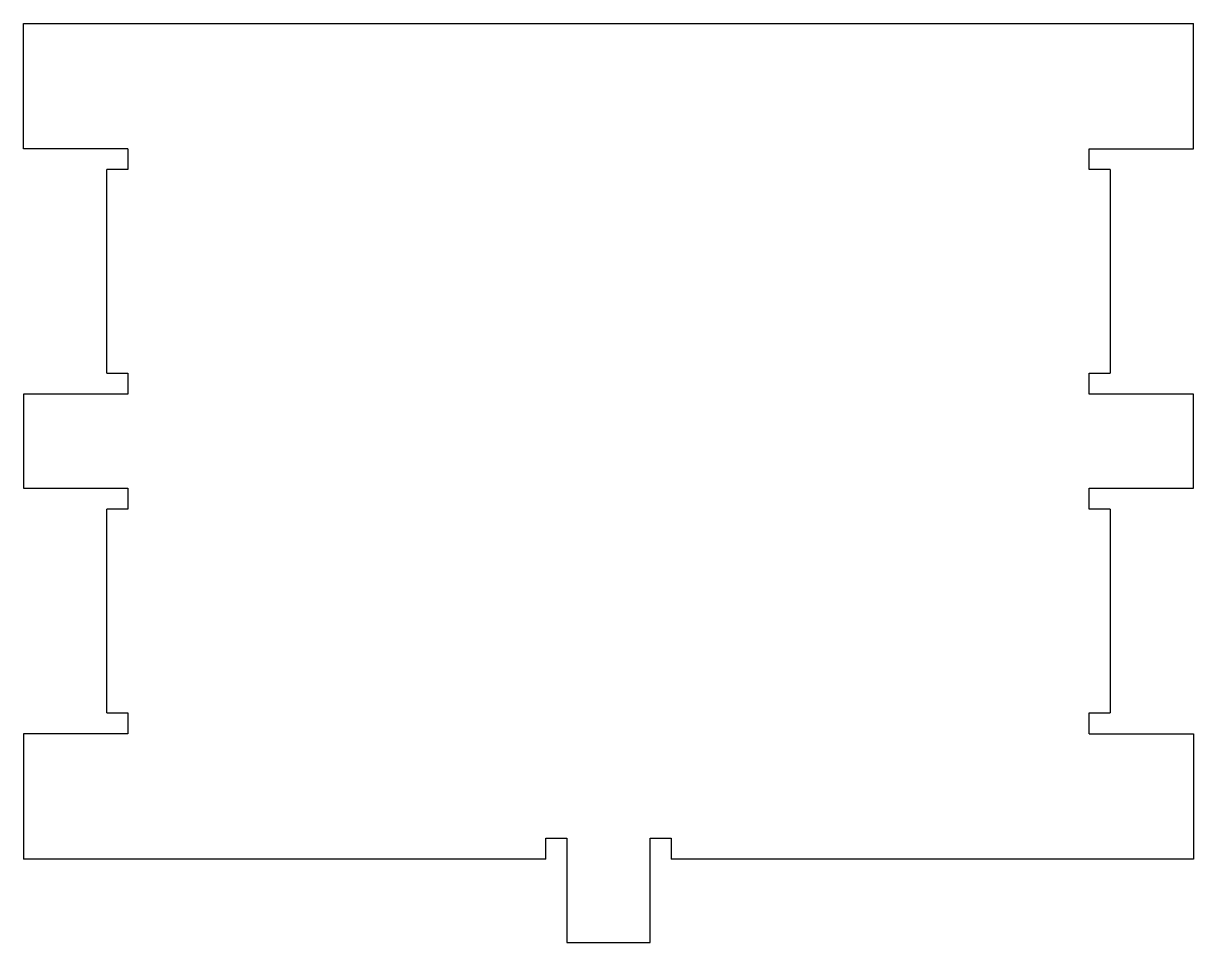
# Model space of a CAD drawing. Header units: inches. Extents: x 0 to 7, y 0 to 5.5.
import ezdxf

# ---------------------------------------------------------------- set-up
doc = ezdxf.new("R2010")
doc.units = ezdxf.units.IN
doc.header["$MEASUREMENT"] = 0
doc.layers.add('CUT', color=7, linetype='Continuous')

msp = doc.modelspace()

# ---------------------------------------------------------------- linework, layer by layer
at = {"layer": 'CUT'}
for p, q in [((0, 5.5), (7, 5.5)), ((0, 4.75), (0, 5.5)), ((7, 4.75), (7, 5.5)), ((0.625, 4.75), (0, 4.75)), ((0.625, 4.75), (0.625, 4.625)), ((6.375, 4.625), (6.375, 4.75)), ((6.375, 4.75), (7, 4.75)), ((0.625, 4.625), (0.5, 4.625)), ((0.5, 3.40625), (0.5, 4.625)), ((6.5, 4.625), (6.375, 4.625)), ((6.5, 4.625), (6.5, 3.40625)), ((0.5, 3.40625), (0.625, 3.40625)), ((0.625, 3.40625), (0.625, 3.28125)), ((6.375, 3.28125), (6.375, 3.40625)), ((6.375, 3.40625), (6.5, 3.40625)), ((0.625, 3.28125), (0, 3.28125)), ((0, 3.28125), (0, 2.71875)), ((7, 3.28125), (6.375, 3.28125)), ((7, 2.71875), (7, 3.28125)), ((0, 2.71875), (0.625, 2.71875)), ((0.625, 2.71875), (0.625, 2.59375)), ((6.375, 2.59375), (6.375, 2.71875)), ((6.375, 2.71875), (7, 2.71875)), ((0.625, 2.59375), (0.5, 2.59375)), ((0.5, 1.375), (0.5, 2.59375)), ((6.5, 2.59375), (6.375, 2.59375)), ((6.5, 2.59375), (6.5, 1.375)), ((0.5, 1.375), (0.625, 1.375)), ((0.625, 1.375), (0.625, 1.25)), ((6.375, 1.25), (6.375, 1.375)), ((6.375, 1.375), (6.5, 1.375)), ((0.625, 1.25), (0, 1.25)), ((0, 1.25), (0, 0.5)), ((6.375, 1.25), (7, 1.25)), ((7, 1.25), (7, 0.5)), ((3.125, 0.625), (3.25, 0.625)), ((3.125, 0.5), (3.125, 0.625)), ((3.25, 0.625), (3.25, 0)), ((3.75, 0.625), (3.875, 0.625)), ((3.75, 0), (3.75, 0.625)), ((3.875, 0.625), (3.875, 0.5)), ((3.125, 0.5), (0, 0.5)), ((7, 0.5), (3.875, 0.5)), ((3.25, 0), (3.75, 0))]:
    msp.add_line(p, q, dxfattribs=at)

doc.saveas('drawing.dxf')
